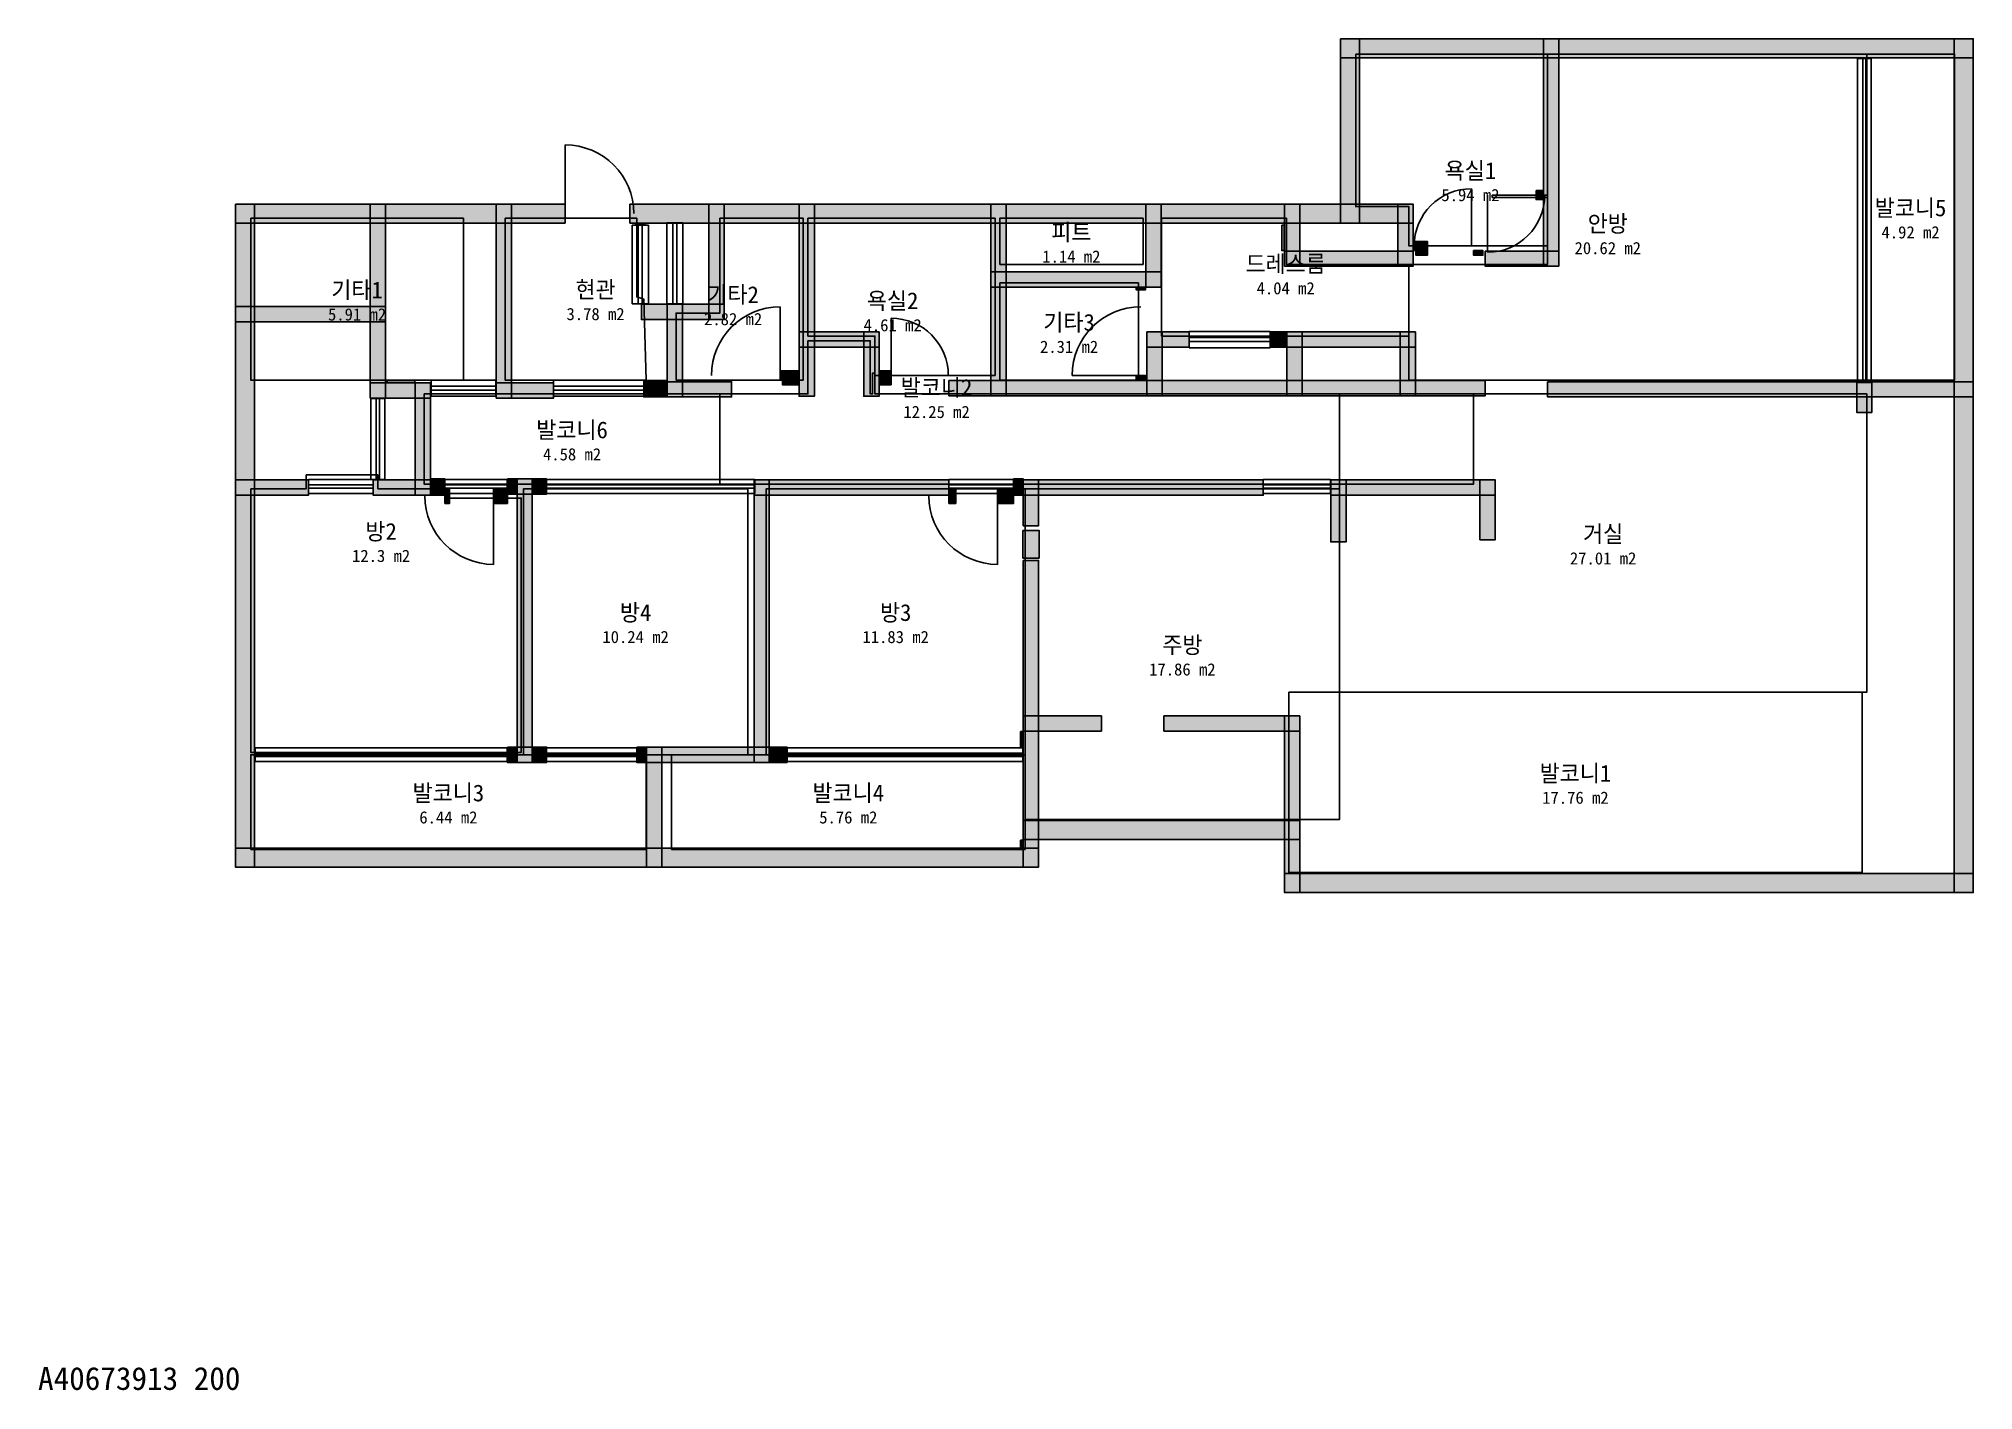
# Model space of a CAD drawing. Header units: millimetres. Extents: x 9 to 25367, y -905 to 16807.
import ezdxf
from ezdxf.enums import TextEntityAlignment as Align

# ---------------------------------------------------------------- set-up
doc = ezdxf.new("R2010")
doc.units = ezdxf.units.MM
for name, color, linetype in [('A-ANNO-TEXT', 7, 'Continuous'), ('A-AREA', 9, 'Continuous'), ('A-AREA-IDEN', 7, 'Continuous'), ('A-DOOR', 4, 'Continuous'), ('A-GLAZ', 5, 'Continuous'), ('A-WALL-EXTR', 7, 'Continuous'), ('A-WALL-PATT', 8, 'Continuous'), ('A-WALL-PRTN', 8, 'Continuous'), ('A-WALL-STRC', 7, 'Continuous')]:
    doc.layers.add(name, color=color, linetype=linetype)

# ---------------------------------------------------------------- blocks, each defined once
blk = doc.blocks.new('JJ-DOOR-SWING')
blk.add_line((0, 0), (0, 1000))
blk.add_arc((0, 0), 1000, 0, 90)
at = {"flags": 1}
for tag, p in [('WIDTH', (0, -150)), ('TYPE', (0, -250))]:
    blk.add_attdef(tag, p, '', height=80, dxfattribs=at)
blk = doc.blocks.new('JJ-WIN-DOUBLE')
for p, q in [((1000, 500), (0, 500)), ((0, 500), (0, -500)), ((1000, -500), (1000, 500)), ((0, 120), (1000, 120)), ((0, -120), (1000, -120)), ((0, -500), (1000, -500))]:
    blk.add_line(p, q)
at = {"flags": 1}
for tag, p in [('WIDTH', (0, -700)), ('TYPE', (0, -800))]:
    blk.add_attdef(tag, p, '', height=80, dxfattribs=at)

msp = doc.modelspace()

# ---------------------------------------------------------------- linework, layer by layer
at = {"layer": 'A-AREA'}
for points in [[(17273, 16606), (17273, 14606), (17970, 14606), (17970, 14091), (19788, 14091), (19788, 14727), (19061, 14727), (19061, 14758), (19788, 14758), (19788, 16606)], [(23970, 12333), (17970, 12333), (17970, 13848), (19788, 13848), (19788, 16606), (23970, 16606)], [(23970, 12333), (23970, 16606), (25121, 16606), (25121, 12333)], [(2788, 14455), (5576, 14455), (5576, 12333), (2788, 12333)], [(6121, 14455), (6121, 12333), (7970, 12333), (7939, 13394), (7848, 13424), (7848, 14455)], [(8939, 14455), (8939, 13212), (8364, 13212), (8364, 12333), (10030, 12333), (10030, 14455)], [(10091, 14455), (10091, 12909), (10970, 12909), (10970, 12394), (12545, 12394), (12545, 14455)], [(12606, 13848), (12606, 14455), (14485, 14455), (14485, 13848)], [(14727, 14455), (14727, 12909), (17970, 12909), (17970, 13848), (16364, 13848), (16364, 14455)], [(12606, 13606), (12606, 12333), (14424, 12333), (14424, 13606)], [(8939, 12152), (8939, 10970), (18818, 10970), (18818, 12152), (10970, 12152), (10970, 12424), (10939, 12424), (10939, 12152), (10909, 12152), (10909, 12848), (10091, 12848), (10091, 12152)], [(5061, 12152), (5061, 10970), (8939, 10970), (8939, 12152)], [(17061, 12152), (23970, 12152), (23970, 8242), (17061, 8242)], [(2788, 10909), (2788, 7455), (6333, 7455), (6333, 10788), (5394, 10788), (5394, 10909), (4455, 10909), (4455, 11091), (3515, 11091), (3515, 10909)], [(6364, 7424), (6364, 10909), (9303, 10909), (9303, 7424)], [(12939, 7424), (9545, 7424), (9545, 10909), (12939, 10909)], [(12939, 10909), (17061, 10909), (17061, 6576), (12939, 6576)], [(16394, 8242), (16394, 5879), (23909, 5879), (23909, 8242)], [(2788, 6182), (2788, 7424), (7970, 7424), (7970, 6182)], [(8303, 6182), (8303, 7424), (12939, 7424), (12939, 6182)]]:
    msp.add_lwpolyline(points, close=True, dxfattribs=at)
at = {"layer": 'A-WALL-EXTR'}
for points in [[(17072, 16806), (17322, 16806), (17322, 14391), (17072, 14391)], [(17073, 16807), (25367, 16807), (25367, 16557), (17073, 16557)], [(25117, 16806), (25367, 16806), (25367, 5618), (25117, 5618)], [(2587, 14639), (2837, 14639), (2837, 5952), (2587, 5952)], [(2588, 14640), (6909, 14640), (6909, 14390), (2588, 14390)], [(7758, 14640), (18024, 14640), (18024, 14390), (7758, 14390)], [(16303, 14364), (16333, 14364), (16333, 14030), (16303, 14030)], [(18061, 14030), (18212, 14030), (18212, 13970), (18061, 13970)], [(18818, 14030), (18939, 14030), (18939, 13970), (18818, 13970)], [(4576, 12333), (4939, 12333), (4939, 12303), (4576, 12303)], [(9758, 12333), (9970, 12333), (9970, 12273), (9758, 12273)], [(11030, 12333), (11182, 12333), (11182, 12273), (11030, 12273)], [(12909, 10364), (13121, 10364), (13121, 10000), (12909, 10000)], [(12879, 7727), (12909, 7727), (12909, 7515), (12879, 7515)], [(12915, 6564), (16539, 6564), (16539, 6314), (12915, 6314)], [(2588, 6201), (13115, 6201), (13115, 5951), (2588, 5951)], [(12879, 6303), (12909, 6303), (12909, 6212), (12879, 6212)], [(16339, 5867), (25367, 5867), (25367, 5617), (16339, 5617)]]:
    msp.add_lwpolyline(points, close=True, dxfattribs=at)
at = {"layer": 'A-WALL-PATT', "color": 8}
for points in [[(17072, 16806), (17322, 16806), (17072, 14391), (17322, 14391)], [(17073, 16807), (25367, 16807), (17073, 16557), (25367, 16557)], [(19733, 16806), (19933, 16806), (19733, 13824), (19933, 13824)], [(25117, 16806), (25367, 16806), (25117, 5618), (25367, 5618)], [(19636, 14818), (19733, 14818), (19636, 14698), (19733, 14698)], [(2587, 14639), (2837, 14639), (2587, 5952), (2837, 5952)], [(2588, 14640), (6909, 14640), (2588, 14390), (6909, 14390)], [(4355, 14639), (4555, 14639), (4355, 12097), (4555, 12097)], [(6006, 14639), (6206, 14639), (6006, 12097), (6206, 12097)], [(7758, 14640), (18024, 14640), (7758, 14390), (18024, 14390)], [(8794, 14639), (8994, 14639), (8794, 13127), (8994, 13127)], [(9976, 14639), (10176, 14639), (9976, 12121), (10176, 12121)], [(12491, 14639), (12691, 14639), (12491, 12127), (12691, 12127)], [(14521, 14639), (14721, 14639), (14521, 13552), (14721, 13552)], [(16339, 14639), (16539, 14639), (16339, 13824), (16539, 13824)], [(17824, 14639), (18024, 14639), (17824, 13824), (18024, 13824)], [(7834, 14391), (7954, 14391), (7834, 14364), (7954, 14364)], [(16303, 14364), (16303, 14030), (16333, 14030)], [(16333, 14030), (16333, 14364), (16303, 14364)], [(16339, 14024), (18024, 14024), (16339, 13824), (18024, 13824)], [(18024, 14151), (18212, 14151), (18024, 14031), (18212, 14031)], [(18061, 14030), (18061, 13970), (18212, 13970)], [(18212, 13970), (18212, 14030), (18061, 14030)], [(18818, 14030), (18818, 13970), (18939, 13970)], [(18939, 13970), (18939, 14030), (18818, 14030)], [(18970, 14024), (19933, 14024), (18970, 13824), (19933, 13824)], [(12491, 13752), (14721, 13752), (12491, 13552), (14721, 13552)], [(14395, 13552), (14515, 13552), (14395, 13515), (14515, 13515)], [(2588, 13297), (4555, 13297), (2588, 13097), (4555, 13097)], [(7909, 13327), (8994, 13327), (7909, 13127), (8994, 13127)], [(8248, 13327), (8448, 13327), (8248, 12112), (8448, 12112)], [(9976, 12964), (11024, 12964), (9976, 12764), (11024, 12764)], [(10824, 12964), (11024, 12964), (10824, 12121), (11024, 12121)], [(14536, 12964), (15091, 12964), (14536, 12764), (15091, 12764)], [(14536, 12964), (14736, 12964), (14536, 12127), (14736, 12127)], [(16152, 12964), (18055, 12964), (16152, 12764), (18055, 12764)], [(16152, 12964), (16370, 12964), (16152, 12764), (16370, 12764)], [(16152, 12964), (16370, 12964), (16152, 12764), (16370, 12764)], [(16370, 12964), (16570, 12964), (16370, 12127), (16570, 12127)], [(17855, 12964), (18055, 12964), (17855, 12127), (18055, 12127)], [(9727, 12454), (9976, 12454), (9727, 12334), (9976, 12334)], [(11024, 12454), (11182, 12454), (11024, 12334), (11182, 12334)], [(4355, 12297), (5145, 12297), (4355, 12097), (5145, 12097)], [(4576, 12333), (4576, 12303), (4939, 12303)], [(4939, 12303), (4939, 12333), (4576, 12333)], [(4945, 12297), (5145, 12297), (4945, 10824), (5145, 10824)], [(6006, 12297), (6758, 12297), (6006, 12097), (6758, 12097)], [(7939, 12327), (8248, 12327), (7939, 12127), (8248, 12127)], [(7939, 12312), (9091, 12312), (7939, 12112), (9091, 12112)], [(9758, 12333), (9758, 12273), (9970, 12273)], [(9970, 12273), (9970, 12333), (9758, 12333)], [(11030, 12333), (11030, 12273), (11182, 12273)], [(11182, 12273), (11182, 12333), (11030, 12333)], [(11939, 12327), (18970, 12327), (11939, 12127), (18970, 12127)], [(14395, 12394), (14515, 12394), (14395, 12327), (14515, 12327)], [(19788, 12312), (25367, 12312), (19788, 12112), (25367, 12112)], [(23839, 12312), (24039, 12312), (23839, 11909), (24039, 11909)], [(2588, 11024), (3545, 11024), (2588, 10824), (3545, 10824)], [(4394, 11024), (5333, 11024), (4394, 10824), (5333, 10824)], [(5145, 11039), (5333, 11039), (5145, 10839), (5333, 10839)], [(5333, 10918), (5394, 10918), (5333, 10718), (5394, 10718)], [(5970, 10918), (6152, 10918), (5970, 10718), (6152, 10718)], [(6152, 11039), (6667, 11039), (6152, 10839), (6667, 10839)], [(6152, 11039), (6279, 11039), (6152, 10839), (6279, 10839)], [(6279, 11039), (6479, 11039), (6279, 7324), (6479, 7324)], [(6479, 11039), (6667, 11039), (6479, 10839), (6667, 10839)], [(9385, 11024), (11939, 11024), (9385, 10824), (11939, 10824)], [(9385, 11024), (9585, 11024), (9385, 7324), (9585, 7324)], [(11939, 10918), (12030, 10918), (11939, 10718), (12030, 10718)], [(12576, 10918), (12788, 10918), (12576, 10718), (12788, 10718)], [(12788, 11039), (12915, 11039), (12788, 10839), (12915, 10839)], [(12788, 11024), (16061, 11024), (12788, 10824), (16061, 10824)], [(12915, 11024), (13115, 11024), (12915, 10424), (13115, 10424)], [(16945, 11024), (19100, 11024), (16945, 10824), (19100, 10824)], [(16945, 11024), (17145, 11024), (16945, 10212), (17145, 10212)], [(18900, 11024), (19100, 11024), (18900, 10242), (19100, 10242)], [(12909, 10364), (12909, 10000), (13121, 10000)], [(13121, 10000), (13121, 10364), (12909, 10364)], [(12915, 9970), (13115, 9970), (12915, 5952), (13115, 5952)], [(12915, 7933), (13939, 7933), (12915, 7733), (13939, 7733)], [(14758, 7933), (16539, 7933), (14758, 7733), (16539, 7733)], [(16339, 7933), (16539, 7933), (16339, 5618), (16539, 5618)], [(12879, 7727), (12879, 7515), (12909, 7515)], [(12909, 7515), (12909, 7727), (12879, 7727)], [(6152, 7524), (6667, 7524), (6152, 7324), (6667, 7324)], [(6152, 7524), (6279, 7524), (6152, 7324), (6279, 7324)], [(6479, 7524), (6667, 7524), (6479, 7324), (6667, 7324)], [(7848, 7524), (9818, 7524), (7848, 7324), (9818, 7324)], [(7848, 7524), (7976, 7524), (7848, 7324), (7976, 7324)], [(7976, 7524), (8176, 7524), (7976, 5952), (8176, 5952)], [(9585, 7524), (9818, 7524), (9585, 7324), (9818, 7324)], [(12915, 6564), (16539, 6564), (12915, 6314), (16539, 6314)], [(2588, 6201), (13115, 6201), (2588, 5951), (13115, 5951)], [(12879, 6303), (12879, 6212), (12909, 6212)], [(12909, 6212), (12909, 6303), (12879, 6303)], [(16339, 5867), (25367, 5867), (16339, 5617), (25367, 5617)]]:
    msp.add_solid(points, dxfattribs=at)
at = {"layer": 'A-WALL-PRTN'}
for points in [[(19636, 14818), (19733, 14818), (19733, 14698), (19636, 14698)], [(7834, 14391), (7954, 14391), (7954, 14364), (7834, 14364)], [(18024, 14151), (18212, 14151), (18212, 14031), (18024, 14031)], [(14395, 13552), (14515, 13552), (14515, 13515), (14395, 13515)], [(9727, 12454), (9976, 12454), (9976, 12334), (9727, 12334)], [(11024, 12454), (11182, 12454), (11182, 12334), (11024, 12334)], [(14395, 12394), (14515, 12394), (14515, 12327), (14395, 12327)]]:
    msp.add_lwpolyline(points, close=True, dxfattribs=at)
at = {"layer": 'A-WALL-STRC'}
for points in [[(19733, 16806), (19933, 16806), (19933, 13824), (19733, 13824)], [(4355, 14639), (4555, 14639), (4555, 12097), (4355, 12097)], [(6006, 14639), (6206, 14639), (6206, 12097), (6006, 12097)], [(8794, 14639), (8994, 14639), (8994, 13127), (8794, 13127)], [(9976, 14639), (10176, 14639), (10176, 12121), (9976, 12121)], [(12491, 14639), (12691, 14639), (12691, 12127), (12491, 12127)], [(14521, 14639), (14721, 14639), (14721, 13552), (14521, 13552)], [(16339, 14639), (16539, 14639), (16539, 13824), (16339, 13824)], [(17824, 14639), (18024, 14639), (18024, 13824), (17824, 13824)], [(16339, 14024), (18024, 14024), (18024, 13824), (16339, 13824)], [(18970, 14024), (19933, 14024), (19933, 13824), (18970, 13824)], [(12491, 13752), (14721, 13752), (14721, 13552), (12491, 13552)], [(2588, 13297), (4555, 13297), (4555, 13097), (2588, 13097)], [(7909, 13327), (8994, 13327), (8994, 13127), (7909, 13127)], [(8248, 13327), (8448, 13327), (8448, 12112), (8248, 12112)], [(9976, 12964), (11024, 12964), (11024, 12764), (9976, 12764)], [(10824, 12964), (11024, 12964), (11024, 12121), (10824, 12121)], [(14536, 12964), (15091, 12964), (15091, 12764), (14536, 12764)], [(14536, 12964), (14736, 12964), (14736, 12127), (14536, 12127)], [(16152, 12964), (18055, 12964), (18055, 12764), (16152, 12764)], [(16152, 12964), (16370, 12964), (16370, 12764), (16152, 12764)], [(16152, 12964), (16370, 12964), (16370, 12764), (16152, 12764)], [(16370, 12964), (16570, 12964), (16570, 12127), (16370, 12127)], [(17855, 12964), (18055, 12964), (18055, 12127), (17855, 12127)], [(4355, 12297), (5145, 12297), (5145, 12097), (4355, 12097)], [(4945, 12297), (5145, 12297), (5145, 10824), (4945, 10824)], [(6006, 12297), (6758, 12297), (6758, 12097), (6006, 12097)], [(7939, 12327), (8248, 12327), (8248, 12127), (7939, 12127)], [(7939, 12312), (9091, 12312), (9091, 12112), (7939, 12112)], [(11939, 12327), (18970, 12327), (18970, 12127), (11939, 12127)], [(19788, 12312), (25367, 12312), (25367, 12112), (19788, 12112)], [(23839, 12312), (24039, 12312), (24039, 11909), (23839, 11909)], [(2588, 11024), (3545, 11024), (3545, 10824), (2588, 10824)], [(4394, 11024), (5333, 11024), (5333, 10824), (4394, 10824)], [(5145, 11039), (5333, 11039), (5333, 10839), (5145, 10839)], [(5333, 10918), (5394, 10918), (5394, 10718), (5333, 10718)], [(5970, 10918), (6152, 10918), (6152, 10718), (5970, 10718)], [(6152, 11039), (6667, 11039), (6667, 10839), (6152, 10839)], [(6152, 11039), (6279, 11039), (6279, 10839), (6152, 10839)], [(6279, 11039), (6479, 11039), (6479, 7324), (6279, 7324)], [(6479, 11039), (6667, 11039), (6667, 10839), (6479, 10839)], [(9385, 11024), (11939, 11024), (11939, 10824), (9385, 10824)], [(9385, 11024), (9585, 11024), (9585, 7324), (9385, 7324)], [(11939, 10918), (12030, 10918), (12030, 10718), (11939, 10718)], [(12576, 10918), (12788, 10918), (12788, 10718), (12576, 10718)], [(12788, 11039), (12915, 11039), (12915, 10839), (12788, 10839)], [(12788, 11024), (16061, 11024), (16061, 10824), (12788, 10824)], [(12915, 11024), (13115, 11024), (13115, 10424), (12915, 10424)], [(16945, 11024), (19100, 11024), (19100, 10824), (16945, 10824)], [(16945, 11024), (17145, 11024), (17145, 10212), (16945, 10212)], [(18900, 11024), (19100, 11024), (19100, 10242), (18900, 10242)], [(12915, 9970), (13115, 9970), (13115, 5952), (12915, 5952)], [(12915, 7933), (13939, 7933), (13939, 7733), (12915, 7733)], [(14758, 7933), (16539, 7933), (16539, 7733), (14758, 7733)], [(16339, 7933), (16539, 7933), (16539, 5618), (16339, 5618)], [(6152, 7524), (6667, 7524), (6667, 7324), (6152, 7324)], [(6152, 7524), (6279, 7524), (6279, 7324), (6152, 7324)], [(6479, 7524), (6667, 7524), (6667, 7324), (6479, 7324)], [(7848, 7524), (9818, 7524), (9818, 7324), (7848, 7324)], [(7848, 7524), (7976, 7524), (7976, 7324), (7848, 7324)], [(7976, 7524), (8176, 7524), (8176, 5952), (7976, 5952)], [(9585, 7524), (9818, 7524), (9818, 7324), (9585, 7324)]]:
    msp.add_lwpolyline(points, close=True, dxfattribs=at)

# ---------------------------------------------------------------- block references
at = {"layer": 'A-DOOR'}
for p, xscale, yscale in [((6909, 14515), 0.9, 0.9), ((19000, 14758), 0.75, -0.75), ((11182, 12394), 0.75, 0.75)]:
    msp.add_blockref('JJ-DOOR-SWING', p, dxfattribs=dict(at, xscale=xscale, yscale=yscale))
for p, xscale, yscale, rotation in [((18788, 14091), 0.75, -0.75, 180), ((9727, 12394), 0.9, -0.9, 180), ((14455, 12394), 0.9, 0.9, 90), ((5970, 10818), 0.9, 0.9, 180), ((12576, 10818), 0.9, 0.9, 180)]:
    msp.add_blockref('JJ-DOOR-SWING', p, dxfattribs=dict(at, xscale=xscale, yscale=yscale, rotation=rotation))
at = {"layer": 'A-GLAZ', "rotation": 90}
for p, xscale, yscale in [((23939, 12303), 4.242424242424244, 0.1818181818181818), ((7894, 13333), 1.03030303030303, 0.2121212121212121), ((8348, 13333), 1.06060606060606, 0.2121212121212121), ((4455, 11030), 1.060606060606062, 0.1818181818181818)]:
    msp.add_blockref('JJ-WIN-DOUBLE', p, dxfattribs=dict(at, xscale=xscale, yscale=yscale))
at = {"layer": 'A-GLAZ'}
for p, xscale, yscale in [((15091, 12864), 1.06060606060606, 0.2121212121212121), ((15091, 12864), 1.06060606060606, 0.2121212121212121), ((5152, 12227), 0.8484848484848481, 0.2121212121212121), ((6758, 12227), 1.181818181818182, 0.2121212121212121), ((3545, 10939), 0.8484848484848485, 0.1818181818181818), ((5333, 10939), 0.818181818181818, 0.1818181818181818), ((6667, 10939), 2.727272727272727, 0.1818181818181818), ((11939, 10939), 0.8484848484848481, 0.1818181818181818), ((16061, 10939), 0.8787878787878781, 0.1818181818181818), ((2848, 7424), 3.303030303030304, 0.1818181818181818), ((6667, 7424), 1.181818181818182, 0.1818181818181818), ((9818, 7424), 3.090909090909092, 0.1818181818181818)]:
    msp.add_blockref('JJ-WIN-DOUBLE', p, dxfattribs=dict(at, xscale=xscale, yscale=yscale))

# ---------------------------------------------------------------- texts
at = {"layer": 'A-ANNO-TEXT'}
msp.add_text('A40673913 200', height=300, dxfattribs=at).set_placement((0, -900))
at = {"layer": 'A-AREA-IDEN'}
for s, height, p in [('욕실1', 220, (18776, 15078)), ('5.94 m2', 160, (18776, 14758)), ('발코니5', 220, (24545, 14590)), ('안방', 220, (20576, 14383)), ('피트', 220, (13545, 14272)), ('4.92 m2', 160, (24545, 14270)), ('1.14 m2', 160, (13545, 13952)), ('드레스룸', 220, (16354, 13857)), ('20.62 m2', 160, (20576, 14063)), ('기타1', 220, (4182, 13514)), ('현관', 220, (7308, 13519)), ('기타2', 220, (9111, 13453)), ('욕실2', 220, (11202, 13373)), ('4.04 m2', 160, (16354, 13537)), ('5.91 m2', 160, (4182, 13194)), ('3.78 m2', 160, (7308, 13199)), ('2.82 m2', 160, (9111, 13133)), ('기타3', 220, (13515, 13090)), ('4.61 m2', 160, (11202, 13053)), ('2.31 m2', 160, (13515, 12770)), ('발코니2', 220, (11778, 12236)), ('12.25 m2', 160, (11778, 11916)), ('발코니6', 220, (7000, 11681)), ('4.58 m2', 160, (7000, 11361)), ('방2', 220, (4497, 10350)), ('거실', 220, (20515, 10317)), ('12.3 m2', 160, (4497, 10030)), ('27.01 m2', 160, (20515, 9997)), ('방4', 220, (7833, 9287)), ('방3', 220, (11242, 9287)), ('10.24 m2', 160, (7833, 8967)), ('11.83 m2', 160, (11242, 8967)), ('주방', 220, (15000, 8862)), ('17.86 m2', 160, (15000, 8542)), ('발코니1', 220, (20152, 7181)), ('발코니3', 220, (5379, 6923)), ('발코니4', 220, (10621, 6923)), ('17.76 m2', 160, (20152, 6861)), ('6.44 m2', 160, (5379, 6603)), ('5.76 m2', 160, (10621, 6603))]:
    msp.add_text(s, height=height, dxfattribs=at).set_placement(p, align=Align.MIDDLE_CENTER)

doc.saveas('drawing.dxf')
